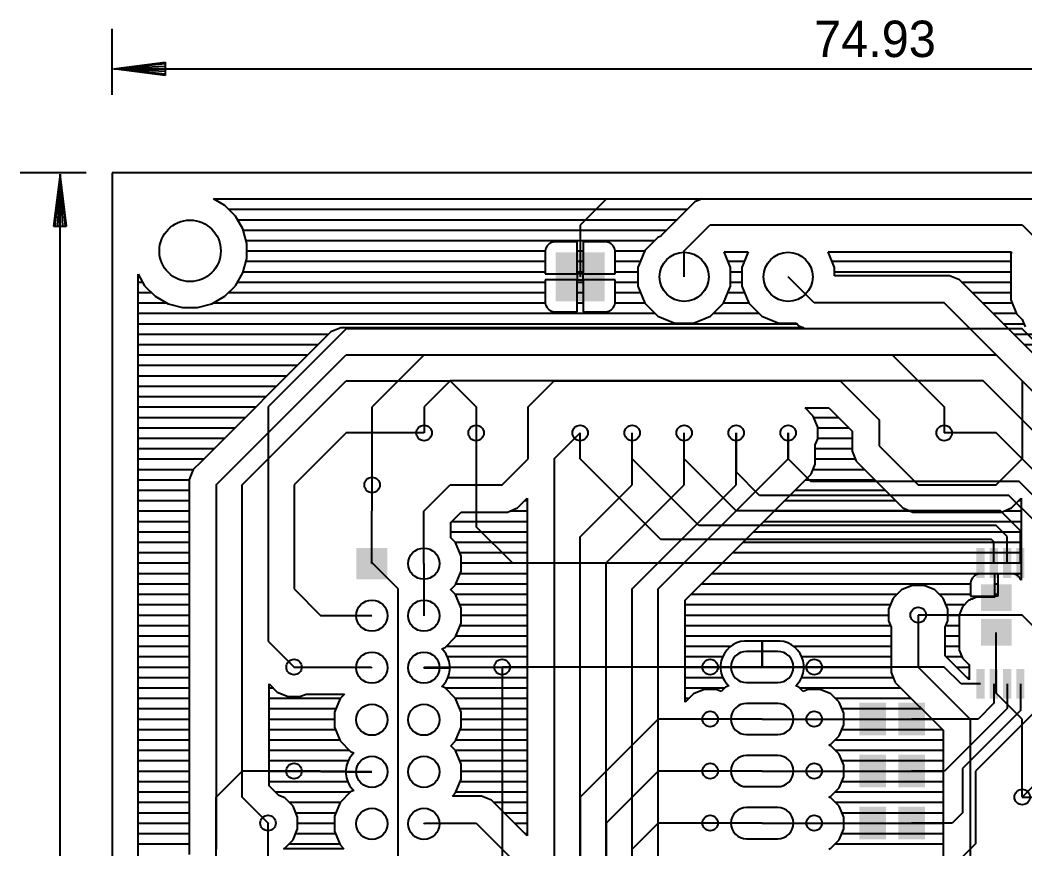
# Model space of a CAD drawing. Extents: x -4.9 to 74.9, y 0 to 84.9.
# Drawn here: x -4.49 to 44.58, y 44.46 to 84.93 of the extents above; entities that cross this region are included whole.
import ezdxf

# ---------------------------------------------------------------- set-up
doc = ezdxf.new("R2010")
doc.units = 0
for name, color, linetype in [('1', 12, 'CONTINUOUS'), ('16', 132, 'CONTINUOUS'), ('17', 110, 'CONTINUOUS'), ('18', 110, 'CONTINUOUS'), ('20', 31, 'CONTINUOUS')]:
    doc.layers.add(name, color=color, linetype=linetype)

# ---------------------------------------------------------------- blocks, each defined once
blk = doc.blocks.new('RECT')
blk.add_solid([(-0.5, -0.5), (0.5, -0.5), (-0.5, 0.5), (0.5, 0.5)])
blk = doc.blocks.new('SQUAREP')
blk.add_solid([(-0.5, -0.5), (0.5, -0.5), (-0.5, 0.5), (0.5, 0.5)])
blk = doc.blocks.new('ROUNDP')
blk.add_circle((0, 0), 0.5)
blk = doc.blocks.new('LONGP100')
blk.add_lwpolyline([(-0.5, -0.5), (0.5, -0.5, 1), (0.5, 0.5), (-0.5, 0.5, 1)], format="xyb", close=True)
blk = doc.blocks.new('ROUNDV')
blk.add_circle((0, 0), 0.5)

msp = doc.modelspace()

# ---------------------------------------------------------------- linework, layer by layer
at = {"layer": '1'}
for p, q in [((11.43, 69.85), (7.62, 66.04)), ((44.45, 69.85), (11.43, 69.85)), ((48.26, 66.04), (44.45, 69.85)), ((15.24, 68.58), (12.7, 66.04)), ((15.24, 68.58), (43.18, 68.58)), ((43.18, 68.58), (47.61, 64.15)), ((16.51, 67.31), (15.24, 66.04)), ((42.545, 67.31), (16.51, 67.31)), ((46.96, 62.895), (42.545, 67.31)), ((7.62, 66.04), (7.62, 54.61)), ((12.7, 62.23), (12.7, 66.04)), ((15.24, 66.04), (15.24, 64.77)), ((17.78, 64.77), (17.78, 60.19)), ((22.86, 63.5), (22.86, 64.77)), ((25.4, 63.5), (25.4, 64.77)), ((27.94, 63.5), (27.94, 64.77)), ((30.48, 64.77), (30.48, 62.865)), ((33.02, 64.77), (33.02, 63.5)), ((43.18, 64.77), (40.64, 64.77)), ((46.31, 61.64), (43.18, 64.77)), ((26.797, 59.563), (22.86, 63.5)), ((28.6512, 60.2488), (25.4, 63.5)), ((30.48, 60.96), (27.94, 63.5)), ((33.02, 63.5), (34.1122, 62.4078)), ((31.623, 61.722), (30.48, 62.865)), ((34.1122, 62.4078), (44.2812, 62.4078)), ((45.66, 61.029), (44.2812, 62.4078)), ((43.7957, 61.722), (31.623, 61.722)), ((45.01, 60.5077), (43.7957, 61.722)), ((43.3864, 60.96), (30.48, 60.96)), ((44.36, 59.9864), (43.3864, 60.96)), ((19.55, 58.42), (17.78, 60.19)), ((43.1804, 60.2488), (28.6512, 60.2488)), ((43.71, 59.7192), (43.1804, 60.2488)), ((44.36, 58.42), (44.36, 59.9864)), ((42.9489, 59.563), (26.797, 59.563)), ((43.06, 59.4519), (42.9489, 59.563)), ((43.06, 58.42), (43.06, 59.4519)), ((43.71, 58.42), (43.71, 59.7192)), ((19.55, 58.42), (41.91, 58.42)), ((41.91, 58.42), (42.41, 58.42)), ((44.45, 55.88), (39.37, 55.88)), ((45.66, 54.67), (44.45, 55.88)), ((7.62, 54.61), (8.89, 53.34)), ((29.21, 53.34), (19.05, 53.34)), ((19.05, 53.34), (19.05, 36.195)), ((40.64, 53.34), (34.29, 53.34)), ((41.46, 52.52), (40.64, 53.34)), ((42.41, 52.52), (41.46, 52.52)), ((43.06, 52.52), (43.06, 51.569)), ((43.71, 52.52), (43.71, 51.3184)), ((44.36, 52.52), (44.36, 51.218)), ((43.06, 51.569), (42.291, 50.8)), ((43.71, 51.3184), (40.6516, 48.26)), ((44.36, 51.218), (41.529, 48.387)), ((45.01, 51.106), (42.164, 48.26)), ((26.67, 50.8), (22.86, 46.99)), ((29.21, 50.8), (26.67, 50.8)), ((34.29, 50.8), (37.15, 50.8)), ((42.291, 50.8), (39.05, 50.8)), ((46.31, 48.85), (44.45, 46.99)), ((6.35, 48.26), (5.08, 46.99)), ((8.89, 48.26), (6.35, 48.26)), ((26.67, 48.26), (24.13, 45.72)), ((29.21, 48.26), (26.67, 48.26)), ((34.29, 48.26), (37.15, 48.26)), ((40.6516, 48.26), (39.05, 48.26)), ((41.529, 48.387), (41.529, 46.228)), ((42.164, 48.26), (42.164, 44.704)), ((5.08, 40.64), (5.08, 46.99)), ((22.86, 46.99), (22.86, 39.37)), ((41.529, 46.228), (41.021, 45.72)), ((7.62, 40.64), (7.62, 45.72)), ((24.13, 45.72), (24.13, 39.751)), ((26.67, 45.72), (25.4, 44.45)), ((29.21, 45.72), (26.67, 45.72)), ((34.29, 45.72), (37.15, 45.72)), ((41.021, 45.72), (39.05, 45.72)), ((42.164, 44.704), (40.64, 43.18))]:
    msp.add_line(p, q, dxfattribs=at)
at = {"layer": '16'}
for p, q in [((5.5108, 75.8766), (4.9506, 76.2)), ((4.9506, 76.2), (28.8246, 76.2)), ((24.13, 76.19), (22.86, 74.92)), ((47, 76.19), (24.13, 76.19)), ((28.8246, 76.2), (28.4618, 76.0497)), ((6.0266, 75.3608), (5.5108, 75.8766)), ((5.6954, 75.692), (28.1041, 75.692)), ((28.0903, 75.6782), (26.8203, 74.4082)), ((28.4618, 76.0497), (28.0903, 75.6782)), ((6.3912, 74.7292), (6.0266, 75.3608)), ((6.1286, 75.184), (27.5961, 75.184)), ((6.58, 74.0247), (6.3912, 74.7292)), ((6.4055, 74.676), (27.0881, 74.676)), ((22.86, 74.92), (22.86, 72.39)), ((27.94, 73.66), (29.21, 74.93)), ((29.21, 74.93), (44.45, 74.93)), ((44.45, 74.93), (45.72, 73.66)), ((6.5416, 74.168), (26.5123, 74.168)), ((21.5931, 74.098), (21.4639, 74.0634)), ((22.714, 74.098), (21.5931, 74.098)), ((22.714, 72.536), (22.714, 74.098)), ((23.006, 74.098), (23.006, 72.536)), ((24.1269, 74.098), (23.006, 74.098)), ((24.2561, 74.0634), (24.1269, 74.098)), ((26.656, 74.3117), (26.0183, 73.674)), ((26.8061, 74.3739), (26.656, 74.3117)), ((26.8203, 74.4082), (26.8061, 74.3739)), ((6.58, 73.2953), (6.58, 74.0247)), ((6.58, 73.66), (21.1528, 73.66)), ((21.1866, 73.7861), (21.152, 73.6569)), ((21.152, 73.6569), (21.152, 72.536)), ((21.2535, 73.9019), (21.1866, 73.7861)), ((21.3481, 73.9965), (21.2535, 73.9019)), ((21.4639, 74.0634), (21.3481, 73.9965)), ((22.714, 73.66), (23.006, 73.66)), ((24.3719, 73.9965), (24.2561, 74.0634)), ((24.4665, 73.9019), (24.3719, 73.9965)), ((24.5334, 73.7861), (24.4665, 73.9019)), ((24.568, 73.6569), (24.5334, 73.7861)), ((24.5672, 73.66), (26.0125, 73.66)), ((24.568, 72.536), (24.568, 73.6569)), ((26.0183, 73.674), (25.6732, 72.8409)), ((27.94, 72.39), (27.94, 73.66)), ((30.2068, 72.8409), (29.8886, 73.6092)), ((29.8886, 73.6092), (31.0714, 73.6092)), ((31.0714, 73.6092), (30.7532, 72.8409)), ((35.2868, 72.8409), (34.9686, 73.6092)), ((34.9686, 73.6092), (43.9029, 73.6092)), ((43.9029, 73.6092), (43.922, 73.5901)), ((6.3912, 72.5908), (6.58, 73.2953)), ((6.5416, 73.152), (21.152, 73.152)), ((22.714, 73.152), (23.006, 73.152)), ((24.568, 73.152), (25.8021, 73.152)), ((30.0779, 73.152), (30.8821, 73.152)), ((35.1579, 73.152), (43.8912, 73.152)), ((43.922, 73.5901), (43.8912, 73.5158)), ((43.8912, 73.5158), (43.8912, 71.2642)), ((6.4055, 72.644), (21.152, 72.644)), ((22.714, 72.644), (23.006, 72.644)), ((24.568, 72.644), (25.6732, 72.644)), ((25.6732, 72.8409), (25.6732, 71.9391)), ((30.2068, 71.9391), (30.2068, 72.8409)), ((30.2068, 72.644), (30.7532, 72.644)), ((30.7532, 72.8409), (30.7532, 71.9391)), ((35.2868, 72.4408), (35.2868, 72.8409)), ((35.2868, 72.644), (43.8912, 72.644)), ((1.27, 4.9506), (1.27, 72.5194)), ((1.27, 72.5194), (1.5934, 71.9592)), ((1.27, 72.136), (1.4914, 72.136)), ((6.0266, 71.9592), (6.3912, 72.5908)), ((6.1286, 72.136), (21.152, 72.136)), ((21.152, 72.536), (22.714, 72.536)), ((22.714, 72.244), (21.152, 72.244)), ((21.152, 72.244), (21.152, 71.1231)), ((23.006, 72.536), (22.714, 72.536)), ((22.714, 72.536), (22.714, 72.244)), ((22.714, 70.682), (22.714, 72.244)), ((22.714, 72.244), (23.006, 72.244)), ((22.714, 72.136), (23.006, 72.136)), ((23.006, 72.244), (23.006, 72.536)), ((23.006, 72.536), (24.568, 72.536)), ((23.006, 72.244), (23.006, 70.682)), ((24.568, 72.244), (23.006, 72.244)), ((24.568, 71.1231), (24.568, 72.244)), ((24.568, 72.136), (25.6732, 72.136)), ((30.2068, 72.136), (30.7532, 72.136)), ((34.29, 71.12), (33.02, 72.39)), ((40.9027, 72.4408), (35.2868, 72.4408)), ((41.3882, 72.2397), (40.9027, 72.4408)), ((41.7597, 71.8682), (41.3882, 72.2397)), ((41.4919, 72.136), (43.8912, 72.136)), ((1.5934, 71.9592), (2.1092, 71.4434)), ((5.5108, 71.4434), (6.0266, 71.9592)), ((25.6732, 71.9391), (26.0183, 71.106)), ((29.8617, 71.106), (30.2068, 71.9391)), ((30.7532, 71.9391), (31.0983, 71.106)), ((45.5697, 68.0582), (41.7597, 71.8682)), ((1.27, 71.628), (1.9246, 71.628)), ((2.1092, 71.4434), (2.7408, 71.0788)), ((4.8792, 71.0788), (5.5108, 71.4434)), ((5.6954, 71.628), (21.152, 71.628)), ((22.714, 71.628), (23.006, 71.628)), ((24.568, 71.628), (25.8021, 71.628)), ((30.0779, 71.628), (30.8821, 71.628)), ((41.9999, 71.628), (43.8912, 71.628)), ((43.8912, 71.2642), (44.1696, 70.5921)), ((1.27, 71.12), (2.6694, 71.12)), ((2.7408, 71.0788), (3.4453, 70.89)), ((3.4453, 70.89), (4.1747, 70.89)), ((4.1747, 70.89), (4.8792, 71.0788)), ((4.9506, 71.12), (21.1528, 71.12)), ((21.152, 71.1231), (21.1866, 70.9939)), ((21.1866, 70.9939), (21.2535, 70.8781)), ((21.2535, 70.8781), (21.3481, 70.7835)), ((21.3481, 70.7835), (21.4639, 70.7166)), ((21.4639, 70.7166), (21.5931, 70.682)), ((21.5931, 70.682), (22.714, 70.682)), ((22.714, 71.12), (23.006, 71.12)), ((23.006, 70.682), (24.1269, 70.682)), ((24.1269, 70.682), (24.2561, 70.7166)), ((24.2561, 70.7166), (24.3719, 70.7835)), ((24.3719, 70.7835), (24.4665, 70.8781)), ((24.4665, 70.8781), (24.5334, 70.9939)), ((24.5334, 70.9939), (24.568, 71.1231)), ((24.5672, 71.12), (26.0125, 71.12)), ((26.0183, 71.106), (26.656, 70.4683)), ((29.224, 70.4683), (29.8617, 71.106)), ((29.8675, 71.12), (31.0925, 71.12)), ((31.0983, 71.106), (31.736, 70.4683)), ((40.64, 71.12), (34.29, 71.12)), ((44.45, 67.31), (40.64, 71.12)), ((42.5079, 71.12), (43.9509, 71.12)), ((1.27, 70.612), (26.5123, 70.612)), ((26.656, 70.4683), (27.4891, 70.1232)), ((28.3909, 70.1232), (29.224, 70.4683)), ((29.3677, 70.612), (31.5923, 70.612)), ((31.736, 70.4683), (32.5691, 70.1232)), ((43.0159, 70.612), (44.1614, 70.612)), ((44.1696, 70.5921), (44.4521, 70.3096)), ((44.4521, 70.3096), (44.6003, 69.9518)), ((1.27, 70.104), (33.4381, 70.104)), ((10.6818, 69.6997), (10.3103, 69.3282)), ((11.1673, 69.9008), (10.6818, 69.6997)), ((33.782, 69.9008), (11.1673, 69.9008)), ((27.4891, 70.1232), (28.3909, 70.1232)), ((32.5691, 70.1232), (33.4189, 70.1232)), ((33.4189, 70.1232), (33.5418, 70.0003)), ((33.5418, 70.0003), (33.782, 69.9008)), ((43.5239, 70.104), (44.5372, 70.104)), ((1.27, 69.596), (10.5781, 69.596)), ((10.3103, 69.3282), (4.3318, 63.3497)), ((10.3103, 69.3282), (10.3103, 69.3282)), ((44.0319, 69.596), (44.9561, 69.596)), ((1.27, 69.088), (10.0701, 69.088)), ((44.5399, 69.088), (45.4641, 69.088)), ((1.27, 68.58), (9.5621, 68.58)), ((5.08, 62.23), (11.43, 68.58)), ((11.43, 68.58), (38.1, 68.58)), ((38.1, 68.58), (40.64, 66.04)), ((1.27, 68.072), (9.0541, 68.072)), ((1.27, 67.564), (8.5461, 67.564)), ((6.35, 62.23), (11.43, 67.31)), ((11.43, 67.31), (16.51, 67.31)), ((16.51, 67.31), (17.78, 66.04)), ((20.32, 66.04), (21.59, 67.31)), ((21.59, 67.31), (35.56, 67.31)), ((35.56, 67.31), (37.465, 65.405)), ((44.45, 67.31), (44.45, 63.5)), ((1.27, 67.056), (8.0381, 67.056)), ((1.27, 66.548), (7.5301, 66.548)), ((1.27, 66.04), (7.0221, 66.04)), ((17.78, 66.04), (17.78, 64.77)), ((20.32, 63.5), (20.32, 66.04)), ((34.245, 65.5885), (33.8443, 65.9892)), ((33.8443, 65.9892), (35.0129, 65.9892)), ((35.0129, 65.9892), (36.1442, 64.8579)), ((40.64, 66.04), (40.64, 64.77)), ((1.27, 65.532), (6.5141, 65.532)), ((34.465, 65.0574), (34.245, 65.5885)), ((34.2684, 65.532), (35.4701, 65.532)), ((37.465, 65.405), (37.465, 64.135)), ((1.27, 65.024), (6.0061, 65.024)), ((34.465, 64.4826), (34.465, 65.0574)), ((34.465, 65.024), (35.9781, 65.024)), ((36.1442, 64.8579), (36.1442, 63.8723)), ((1.27, 64.516), (5.4981, 64.516)), ((11.43, 64.77), (8.89, 62.23)), ((15.24, 64.77), (11.43, 64.77)), ((21.59, 63.5), (22.86, 64.77)), ((25.4, 62.23), (25.4, 64.77)), ((27.94, 62.23), (27.94, 64.77)), ((30.48, 62.23), (30.48, 64.77)), ((33.02, 63.5), (33.02, 64.77)), ((34.3408, 64.1827), (34.465, 64.4826)), ((34.465, 64.516), (36.1442, 64.516)), ((1.27, 64.008), (4.9901, 64.008)), ((34.3408, 63.2373), (34.3408, 64.1827)), ((34.3408, 64.008), (36.1442, 64.008)), ((36.1442, 63.8723), (36.3453, 63.3868)), ((37.465, 64.135), (39.37, 62.23)), ((1.27, 63.5), (4.4821, 63.5)), ((4.3318, 63.3497), (3.9603, 62.9782)), ((4.3318, 63.3497), (4.3318, 63.3497)), ((19.05, 62.23), (20.32, 63.5)), ((21.59, 63.5), (21.59, 12.7)), ((26.67, 57.15), (33.02, 63.5)), ((34.3408, 63.5), (36.2984, 63.5)), ((36.3453, 63.3868), (36.7168, 63.0153)), ((43.18, 62.23), (44.45, 63.5)), ((45.72, 62.23), (44.45, 63.5)), ((1.27, 62.992), (3.9741, 62.992)), ((3.9603, 62.9782), (3.7592, 62.4927)), ((34.1397, 62.7518), (34.3408, 63.2373)), ((34.2392, 62.992), (36.7401, 62.992)), ((36.7168, 63.0153), (38.2503, 61.4818)), ((1.27, 62.484), (3.7592, 62.484)), ((3.7592, 62.4927), (3.7592, 44.1873)), ((27.9908, 56.6029), (33.7682, 62.3803)), ((33.7682, 62.3803), (34.1397, 62.7518)), ((33.8719, 62.484), (37.2481, 62.484)), ((1.27, 61.976), (3.7592, 61.976)), ((5.08, 62.23), (5.08, 44.45)), ((6.35, 46.99), (6.35, 62.23)), ((8.89, 62.23), (8.89, 57.15)), ((12.7, 60.96), (12.7, 62.23)), ((15.229, 60.949), (16.51, 62.23)), ((16.51, 62.23), (19.05, 62.23)), ((22.86, 59.69), (25.4, 62.23)), ((24.13, 58.42), (27.94, 62.23)), ((25.4, 57.15), (30.48, 62.23)), ((33.3639, 61.976), (37.7561, 61.976)), ((39.37, 62.23), (43.18, 62.23)), ((1.27, 61.468), (3.7592, 61.468)), ((19.7982, 61.1103), (20.1697, 61.4818)), ((20.1559, 61.468), (20.2692, 61.468)), ((20.1697, 61.4818), (20.2692, 61.5813)), ((20.1697, 61.4818), (20.1697, 61.4818)), ((20.2692, 61.5813), (20.2692, 45.0987)), ((32.8559, 61.468), (38.2641, 61.468)), ((38.2503, 61.4818), (38.6218, 61.1103)), ((43.9282, 61.1103), (44.3992, 61.5813)), ((44.2859, 61.468), (44.3992, 61.468)), ((44.3992, 61.5813), (44.3992, 57.5833)), ((1.27, 60.96), (3.7592, 60.96)), ((12.689, 60.949), (12.7, 60.96)), ((12.689, 58.387), (12.689, 60.949)), ((15.229, 58.387), (15.229, 60.949)), ((16.5498, 60.4019), (17.0571, 60.9092)), ((17.0571, 60.9092), (19.3127, 60.9092)), ((19.3127, 60.9092), (19.7982, 61.1103)), ((19.4354, 60.96), (20.2692, 60.96)), ((32.3479, 60.96), (38.9846, 60.96)), ((38.6218, 61.1103), (39.1073, 60.9092)), ((39.1073, 60.9092), (43.4427, 60.9092)), ((43.4427, 60.9092), (43.9282, 61.1103)), ((43.5654, 60.96), (44.3992, 60.96)), ((1.27, 60.452), (3.7592, 60.452)), ((16.5498, 59.6525), (16.5498, 60.4019)), ((16.5999, 60.452), (20.2692, 60.452)), ((31.8399, 60.452), (44.3992, 60.452)), ((1.27, 59.944), (3.7592, 59.944)), ((16.5498, 59.944), (20.2692, 59.944)), ((31.3319, 59.944), (44.3992, 59.944)), ((1.27, 59.436), (3.7592, 59.436)), ((16.7794, 59.4229), (16.5498, 59.6525)), ((16.7663, 59.436), (20.2692, 59.436)), ((17.0578, 58.7508), (16.7794, 59.4229)), ((22.86, 12.7), (22.86, 59.69)), ((30.8239, 59.436), (44.3992, 59.436)), ((1.27, 58.928), (3.7592, 58.928)), ((16.9844, 58.928), (20.2692, 58.928)), ((30.3159, 58.928), (44.3992, 58.928)), ((1.27, 58.42), (3.7592, 58.42)), ((17.0578, 58.0232), (17.0578, 58.7508)), ((17.0578, 58.42), (20.2692, 58.42)), ((24.13, 12.7), (24.13, 58.42)), ((29.8079, 58.42), (44.3992, 58.42)), ((1.27, 57.912), (3.7592, 57.912)), ((12.733, 58.387), (12.689, 58.387)), ((13.97, 57.15), (12.733, 58.387)), ((15.229, 58.387), (15.229, 55.847)), ((16.7794, 57.3511), (17.0578, 58.0232)), ((17.0117, 57.912), (20.2692, 57.912)), ((29.2999, 57.912), (44.3992, 57.912)), ((41.9566, 57.5761), (41.922, 57.4469)), ((41.922, 57.4469), (41.922, 56.801)), ((42.0235, 57.6919), (41.9566, 57.5761)), ((42.1181, 57.7865), (42.0235, 57.6919)), ((42.2339, 57.8534), (42.1181, 57.7865)), ((42.3631, 57.888), (42.2339, 57.8534)), ((43.109, 57.888), (42.3631, 57.888)), ((43.109, 56.801), (43.109, 57.888)), ((43.9969, 57.888), (43.251, 57.888)), ((43.251, 57.888), (43.251, 56.801)), ((44.1261, 57.8534), (43.9969, 57.888)), ((44.2419, 57.7865), (44.1261, 57.8534)), ((44.3365, 57.6919), (44.2419, 57.7865)), ((44.3992, 57.5833), (44.3365, 57.6919)), ((1.27, 57.404), (3.7592, 57.404)), ((8.89, 57.15), (10.193, 55.847)), ((13.97, 39.348), (13.97, 57.15)), ((16.5498, 57.1215), (16.7794, 57.3511)), ((16.5498, 57.1125), (16.5498, 57.1215)), ((16.7794, 56.8829), (16.5498, 57.1125)), ((16.8013, 57.404), (20.2692, 57.404)), ((25.4, 12.7), (25.4, 57.15)), ((26.67, 12.7), (26.67, 57.15)), ((28.7919, 57.404), (41.922, 57.404)), ((38.5515, 57.105), (38.145, 56.6985)), ((39.0826, 57.325), (38.5515, 57.105)), ((39.6574, 57.325), (39.0826, 57.325)), ((40.1885, 57.105), (39.6574, 57.325)), ((40.595, 56.6985), (40.1885, 57.105)), ((43.109, 57.404), (43.251, 57.404)), ((1.27, 56.896), (3.7592, 56.896)), ((16.7663, 56.896), (20.2692, 56.896)), ((17.0578, 56.2108), (16.7794, 56.8829)), ((27.9908, 51.6243), (27.9908, 56.6029)), ((28.2839, 56.896), (38.3425, 56.896)), ((38.145, 56.6985), (37.925, 56.1674)), ((40.3975, 56.896), (41.922, 56.896)), ((40.815, 56.1674), (40.595, 56.6985)), ((41.8257, 56.5844), (41.5256, 56.2843)), ((41.922, 56.6243), (41.8257, 56.5844)), ((41.922, 56.801), (43.109, 56.801)), ((42.0058, 56.659), (41.922, 56.659)), ((41.922, 56.659), (41.922, 56.6243)), ((42.2178, 56.7468), (42.0058, 56.659)), ((43.109, 56.7468), (42.2178, 56.7468)), ((43.109, 56.896), (43.251, 56.896)), ((43.251, 56.801), (43.109, 56.801)), ((43.109, 56.801), (43.109, 56.7468)), ((1.27, 56.388), (3.7592, 56.388)), ((16.9844, 56.388), (20.2692, 56.388)), ((17.0578, 55.4832), (17.0578, 56.2108)), ((27.9908, 56.388), (38.0164, 56.388)), ((37.925, 56.1674), (37.925, 55.5926)), ((40.7236, 56.388), (41.6293, 56.388)), ((40.815, 55.5926), (40.815, 56.1674)), ((41.5256, 56.2843), (41.3632, 55.8922)), ((1.27, 55.88), (3.7592, 55.88)), ((12.689, 55.847), (10.193, 55.847)), ((16.7794, 54.8111), (17.0578, 55.4832)), ((17.0578, 55.88), (20.2692, 55.88)), ((27.9908, 55.88), (37.925, 55.88)), ((37.925, 55.5926), (38.0492, 55.2927)), ((39.37, 55.88), (39.37, 53.34)), ((40.6908, 55.2927), (40.815, 55.5926)), ((40.815, 55.88), (41.3632, 55.88)), ((41.3632, 55.8922), (41.3632, 54.1678)), ((1.27, 55.372), (3.7592, 55.372)), ((17.0117, 55.372), (20.2692, 55.372)), ((27.9908, 55.372), (38.0164, 55.372)), ((38.0492, 55.2927), (38.0492, 53.0773)), ((40.6908, 53.8871), (40.6908, 55.2927)), ((40.7236, 55.372), (41.3632, 55.372)), ((43.18, 52.07), (43.18, 55.03)), ((1.27, 54.864), (3.7592, 54.864)), ((16.2649, 54.2966), (16.7794, 54.8111)), ((16.8013, 54.864), (20.2692, 54.864)), ((27.9908, 54.864), (38.0492, 54.864)), ((30.5005, 54.517), (30.3224, 54.4262)), ((30.6906, 54.5787), (30.5005, 54.517)), ((30.888, 54.61), (30.6906, 54.5787)), ((31.75, 54.61), (30.888, 54.61)), ((32.612, 54.61), (31.75, 54.61)), ((31.75, 54.61), (31.75, 53.34)), ((31.75, 53.34), (31.75, 54.61)), ((32.8094, 54.5787), (32.612, 54.61)), ((32.9995, 54.517), (32.8094, 54.5787)), ((33.1776, 54.4262), (32.9995, 54.517)), ((40.6908, 54.864), (41.3632, 54.864)), ((1.27, 54.356), (3.7592, 54.356)), ((16.1026, 54.2294), (16.2649, 54.2966)), ((16.1977, 54.1343), (16.1026, 54.2294)), ((16.3152, 53.9726), (16.1977, 54.1343)), ((16.3243, 54.356), (20.2692, 54.356)), ((27.9908, 54.356), (30.2258, 54.356)), ((29.9018, 54.0056), (29.811, 53.8275)), ((30.0193, 54.1673), (29.9018, 54.0056)), ((30.1607, 54.3087), (30.0193, 54.1673)), ((30.3224, 54.4262), (30.1607, 54.3087)), ((31.75, 54.356), (31.75, 54.356)), ((33.3393, 54.3087), (33.1776, 54.4262)), ((33.2742, 54.356), (38.0492, 54.356)), ((33.4807, 54.1673), (33.3393, 54.3087)), ((33.5982, 54.0056), (33.4807, 54.1673)), ((33.689, 53.8275), (33.5982, 54.0056)), ((40.6908, 54.356), (41.3632, 54.356)), ((41.3632, 54.1678), (41.5256, 53.7757)), ((1.27, 53.848), (3.7592, 53.848)), ((16.406, 53.7945), (16.3152, 53.9726)), ((16.3787, 53.848), (20.2692, 53.848)), ((16.4677, 53.6044), (16.406, 53.7945)), ((16.499, 53.407), (16.4677, 53.6044)), ((27.9908, 53.848), (29.8215, 53.848)), ((29.7493, 53.6374), (29.718, 53.44)), ((29.811, 53.8275), (29.7493, 53.6374)), ((31.75, 53.848), (31.75, 53.848)), ((33.6785, 53.848), (38.0492, 53.848)), ((33.7507, 53.6374), (33.689, 53.8275)), ((33.782, 53.44), (33.7507, 53.6374)), ((41.8592, 52.7187), (40.6908, 53.8871)), ((40.7299, 53.848), (41.4957, 53.848)), ((41.5256, 53.7757), (41.8257, 53.4756)), ((1.27, 53.34), (3.7592, 53.34)), ((8.89, 53.34), (12.656, 53.34)), ((12.656, 53.34), (12.689, 53.307)), ((15.229, 53.307), (15.262, 53.34)), ((16.499, 53.307), (15.229, 53.307)), ((15.229, 53.307), (15.229, 53.307)), ((15.229, 53.307), (16.499, 53.307)), ((15.262, 53.34), (19.05, 53.34)), ((16.406, 52.8195), (16.4677, 53.0096)), ((16.4677, 53.0096), (16.499, 53.207)), ((16.499, 53.307), (16.499, 53.407)), ((16.499, 53.34), (20.2692, 53.34)), ((16.499, 53.207), (16.499, 53.307)), ((27.9908, 53.34), (31.75, 53.34)), ((31.75, 53.34), (29.21, 53.34)), ((29.718, 53.44), (29.718, 53.34)), ((29.718, 53.34), (31.75, 53.34)), ((31.75, 53.34), (29.718, 53.34)), ((29.718, 53.34), (29.718, 53.24)), ((29.718, 53.24), (29.7493, 53.0426)), ((29.7493, 53.0426), (29.811, 52.8525)), ((33.782, 53.34), (31.75, 53.34)), ((31.75, 53.34), (31.75, 53.34)), ((31.75, 53.34), (33.782, 53.34)), ((31.75, 53.34), (31.75, 53.34)), ((31.75, 53.34), (31.75, 53.34)), ((31.75, 53.34), (38.0492, 53.34)), ((34.29, 53.34), (31.75, 53.34)), ((33.689, 52.8525), (33.7507, 53.0426)), ((33.7507, 53.0426), (33.782, 53.24)), ((33.782, 53.34), (33.782, 53.44)), ((33.782, 53.24), (33.782, 53.34)), ((38.0492, 53.0773), (38.2503, 52.5918)), ((41.91, 50.8), (39.37, 53.34)), ((41.2379, 53.34), (41.8592, 53.34)), ((41.8257, 53.4756), (41.8592, 53.4617)), ((41.8592, 53.4617), (41.8592, 52.7187)), ((1.27, 52.832), (3.7592, 52.832)), ((7.6708, 47.5371), (7.6708, 52.5157)), ((7.6708, 52.5157), (8.0715, 52.115)), ((16.1977, 52.4796), (16.3152, 52.6414)), ((16.3152, 52.6414), (16.406, 52.8195)), ((16.41, 52.832), (20.2692, 52.832)), ((27.9908, 52.832), (29.8215, 52.832)), ((29.811, 52.8525), (29.9018, 52.6744)), ((29.9018, 52.6744), (30.0193, 52.5127)), ((30.0193, 52.5127), (30.1144, 52.4176)), ((33.3856, 52.4176), (33.4807, 52.5127)), ((33.4807, 52.5127), (33.5982, 52.6744)), ((33.5982, 52.6744), (33.689, 52.8525)), ((33.6785, 52.832), (38.1508, 52.832)), ((38.2503, 52.5918), (40.5892, 50.2529)), ((41.7459, 52.832), (41.8592, 52.832)), ((1.27, 52.324), (3.7592, 52.324)), ((7.6708, 52.324), (7.8625, 52.324)), ((8.0715, 52.115), (8.6026, 51.895)), ((9.1774, 51.895), (9.4773, 52.0192)), ((9.4773, 52.0192), (11.3549, 52.0192)), ((11.3549, 52.0192), (11.1386, 51.8029)), ((16.1026, 52.3846), (16.1977, 52.4796)), ((16.2649, 52.3174), (16.1026, 52.3846)), ((16.2489, 52.324), (20.2692, 52.324)), ((16.7794, 51.8029), (16.2649, 52.3174)), ((27.9908, 52.324), (29.9257, 52.324)), ((28.3915, 52.025), (27.9908, 51.6243)), ((28.9226, 52.245), (28.3915, 52.025)), ((29.4974, 52.245), (28.9226, 52.245)), ((29.7444, 52.1427), (29.4974, 52.245)), ((29.9521, 52.3504), (29.7444, 52.1427)), ((30.1144, 52.4176), (29.9521, 52.3504)), ((33.5479, 52.3504), (33.3856, 52.4176)), ((33.7556, 52.1427), (33.5479, 52.3504)), ((33.5743, 52.324), (38.5181, 52.324)), ((34.0026, 52.245), (33.7556, 52.1427)), ((34.5774, 52.245), (34.0026, 52.245)), ((35.1085, 52.025), (34.5774, 52.245)), ((35.515, 51.6185), (35.1085, 52.025)), ((44.45, 50.8), (43.18, 52.07)), ((1.27, 51.816), (3.7592, 51.816)), ((7.6708, 51.816), (11.1517, 51.816)), ((8.6026, 51.895), (9.1774, 51.895)), ((11.1386, 51.8029), (10.8602, 51.1308)), ((16.7663, 51.816), (20.2692, 51.816)), ((17.0578, 51.1308), (16.7794, 51.8029)), ((27.9908, 51.816), (28.1825, 51.816)), ((35.3175, 51.816), (39.0261, 51.816)), ((35.735, 51.0874), (35.515, 51.6185)), ((1.27, 51.308), (3.7592, 51.308)), ((7.6708, 51.308), (10.9336, 51.308)), ((10.8602, 51.1308), (10.8602, 50.4032)), ((16.9844, 51.308), (20.2692, 51.308)), ((17.0578, 50.4032), (17.0578, 51.1308)), ((35.6436, 51.308), (39.5341, 51.308)), ((35.735, 50.5126), (35.735, 51.0874)), ((1.27, 50.8), (3.7592, 50.8)), ((7.6708, 50.8), (10.8602, 50.8)), ((17.0578, 50.8), (20.2692, 50.8)), ((31.75, 50.8), (29.21, 50.8)), ((31.75, 50.8), (34.29, 50.8)), ((35.735, 50.8), (40.0421, 50.8)), ((41.91, 50.8), (41.91, 34.29)), ((44.45, 46.99), (44.45, 50.8)), ((1.27, 50.292), (3.7592, 50.292)), ((7.6708, 50.292), (10.9063, 50.292)), ((10.8602, 50.4032), (11.1386, 49.7311)), ((16.7794, 49.7311), (17.0578, 50.4032)), ((17.0117, 50.292), (20.2692, 50.292)), ((35.515, 49.9815), (35.735, 50.5126)), ((35.6436, 50.292), (40.5501, 50.292)), ((40.5892, 50.2529), (40.5892, 34.0273)), ((1.27, 49.784), (3.7592, 49.784)), ((7.6708, 49.784), (11.1167, 49.784)), ((11.1386, 49.7311), (11.6531, 49.2166)), ((16.5453, 49.497), (16.7794, 49.7311)), ((16.8013, 49.784), (20.2692, 49.784)), ((34.9999, 49.53), (35.1085, 49.575)), ((35.1085, 49.575), (35.515, 49.9815)), ((35.3175, 49.784), (40.5892, 49.784)), ((1.27, 49.276), (3.7592, 49.276)), ((7.6708, 49.276), (11.5937, 49.276)), ((11.6531, 49.2166), (11.8154, 49.1494)), ((11.8154, 49.1494), (11.7203, 49.0543)), ((16.7794, 49.2629), (16.5453, 49.497)), ((16.7663, 49.276), (20.2692, 49.276)), ((17.0578, 48.5908), (16.7794, 49.2629)), ((35.1085, 49.485), (34.9999, 49.53)), ((35.515, 49.0785), (35.1085, 49.485)), ((35.3175, 49.276), (40.5892, 49.276)), ((35.735, 48.5474), (35.515, 49.0785)), ((1.27, 48.768), (3.7592, 48.768)), ((7.6708, 48.768), (11.5393, 48.768)), ((11.512, 48.7145), (11.4503, 48.5244)), ((11.6028, 48.8926), (11.512, 48.7145)), ((11.7203, 49.0543), (11.6028, 48.8926)), ((16.9844, 48.768), (20.2692, 48.768)), ((17.0578, 47.8632), (17.0578, 48.5908)), ((35.6436, 48.768), (40.5892, 48.768)), ((1.27, 48.26), (3.7592, 48.26)), ((7.6708, 48.26), (11.419, 48.26)), ((10.16, 48.26), (8.89, 48.26)), ((10.193, 48.227), (10.16, 48.26)), ((12.689, 48.227), (10.193, 48.227)), ((11.4503, 48.5244), (11.419, 48.327)), ((11.419, 48.327), (11.419, 48.227)), ((11.419, 48.227), (12.689, 48.227)), ((12.689, 48.227), (11.419, 48.227)), ((11.419, 48.227), (11.419, 48.127)), ((11.419, 48.127), (11.4503, 47.9296)), ((12.689, 48.227), (12.689, 48.227)), ((17.0578, 48.26), (20.2692, 48.26)), ((31.75, 48.26), (29.21, 48.26)), ((31.75, 48.26), (34.29, 48.26)), ((35.735, 47.9726), (35.735, 48.5474)), ((35.735, 48.26), (40.5892, 48.26)), ((1.27, 47.752), (3.7592, 47.752)), ((7.6708, 47.752), (11.508, 47.752)), ((11.4503, 47.9296), (11.512, 47.7395)), ((11.512, 47.7395), (11.6028, 47.5614)), ((16.7794, 47.1911), (17.0578, 47.8632)), ((17.0117, 47.752), (20.2692, 47.752)), ((35.515, 47.4415), (35.735, 47.9726)), ((35.6436, 47.752), (40.5892, 47.752)), ((1.27, 47.244), (3.7592, 47.244)), ((8.1387, 47.0692), (7.6708, 47.5371)), ((7.9639, 47.244), (11.6691, 47.244)), ((11.6531, 47.2374), (11.1386, 46.7229)), ((11.6028, 47.5614), (11.7203, 47.3997)), ((11.8154, 47.3046), (11.6531, 47.2374)), ((11.7203, 47.3997), (11.8154, 47.3046)), ((16.6291, 47.0408), (16.7794, 47.1911)), ((16.8013, 47.244), (20.2692, 47.244)), ((35.1085, 47.035), (35.515, 47.4415)), ((35.3175, 47.244), (40.5892, 47.244)), ((1.27, 46.736), (3.7592, 46.736)), ((7.62, 45.72), (6.35, 46.99)), ((8.4385, 46.945), (8.1387, 47.0692)), ((8.845, 46.5385), (8.4385, 46.945)), ((8.6475, 46.736), (11.1517, 46.736)), ((11.1386, 46.7229), (10.8602, 46.0508)), ((17.5173, 47.0408), (16.6291, 47.0408)), ((18.0427, 47.0408), (17.5173, 47.0408)), ((18.5282, 46.8397), (18.0427, 47.0408)), ((20.2692, 45.0987), (18.5282, 46.8397)), ((18.6319, 46.736), (20.2692, 46.736)), ((34.9999, 46.99), (35.1085, 47.035)), ((35.1085, 46.945), (34.9999, 46.99)), ((35.515, 46.5385), (35.1085, 46.945)), ((35.3175, 46.736), (40.5892, 46.736)), ((44.45, 46.99), (52.07, 46.99)), ((1.27, 46.228), (3.7592, 46.228)), ((9.065, 46.0074), (8.845, 46.5385)), ((8.9736, 46.228), (10.9336, 46.228)), ((19.1399, 46.228), (20.2692, 46.228)), ((35.735, 46.0074), (35.515, 46.5385)), ((35.6436, 46.228), (40.5892, 46.228)), ((1.27, 45.72), (3.7592, 45.72)), ((7.653, 45.687), (7.62, 45.72)), ((9.065, 45.4326), (9.065, 46.0074)), ((9.065, 45.72), (10.8602, 45.72)), ((10.8602, 46.0508), (10.8602, 45.3232)), ((15.229, 45.687), (15.262, 45.72)), ((15.262, 45.72), (17.78, 45.72)), ((17.78, 45.72), (20.32, 43.18)), ((19.6479, 45.72), (20.2692, 45.72)), ((31.75, 45.72), (29.21, 45.72)), ((31.75, 45.72), (34.29, 45.72)), ((35.735, 45.4326), (35.735, 46.0074)), ((35.735, 45.72), (40.5892, 45.72)), ((1.27, 45.212), (3.7592, 45.212)), ((8.845, 44.9015), (9.065, 45.4326)), ((8.9736, 45.212), (10.9063, 45.212)), ((10.8602, 45.3232), (11.1386, 44.6511)), ((20.1559, 45.212), (20.2692, 45.212)), ((35.515, 44.9015), (35.735, 45.4326)), ((35.6436, 45.212), (40.5892, 45.212)), ((1.27, 44.704), (3.7592, 44.704)), ((8.4385, 44.495), (8.845, 44.9015)), ((8.6475, 44.704), (11.1167, 44.704)), ((35.1085, 44.495), (35.515, 44.9015)), ((35.3175, 44.704), (40.5892, 44.704)), ((8.3729, 44.4678), (8.4385, 44.495)), ((11.3219, 44.4678), (8.3729, 44.4678)), ((11.1386, 44.6511), (11.3219, 44.4678)), ((34.9999, 44.45), (35.1085, 44.495))]:
    msp.add_line(p, q, dxfattribs=at)
at = {"layer": '20'}
for p, q in [((0, 81.28), (0, 84.5)), ((0.065, 82.55), (2.6, 82.8692)), ((0.065, 82.55), (2.6, 82.81)), ((0.065, 82.55), (2.6, 82.68)), ((0.065, 82.55), (74.865, 82.55)), ((2.6, 82.2308), (0.065, 82.55)), ((2.6, 82.42), (0.065, 82.55)), ((2.6, 82.29), (0.065, 82.55)), ((2.6, 82.8692), (2.6, 82.2308)), ((-1.27, 77.47), (-4.49, 77.47)), ((-2.54, 77.405), (-2.8592, 74.87)), ((-2.54, 77.405), (-2.8, 74.87)), ((-2.54, 77.405), (-2.67, 74.87)), ((-2.54, 0.065), (-2.54, 77.405)), ((-2.2208, 74.87), (-2.54, 77.405)), ((-2.41, 74.87), (-2.54, 77.405)), ((-2.28, 74.87), (-2.54, 77.405)), ((74.93, 77.47), (0, 77.47)), ((0, 77.47), (0, 0)), ((-2.8592, 74.87), (-2.2208, 74.87))]:
    msp.add_line(p, q, dxfattribs=at)
msp.add_circle((3.81, 73.66), 1.5, dxfattribs=at)

# ---------------------------------------------------------------- block references
at = {"layer": '1', "rotation": 180}
for p, xscale, yscale in [((42.41, 58.42), 0.4, 1.45), ((43.06, 58.42), 0.4, 1.45), ((43.71, 58.42), 0.4, 1.45), ((44.36, 58.42), 0.4, 1.45), ((42.41, 52.52), 0.4, 1.45), ((43.06, 52.52), 0.4, 1.45), ((43.71, 52.52), 0.4, 1.45), ((44.36, 52.52), 0.4, 1.45), ((37.15, 50.8), 1.3, 1.6), ((39.05, 50.8), 1.3, 1.6), ((37.15, 48.26), 1.3, 1.6), ((39.05, 48.26), 1.3, 1.6), ((37.15, 45.72), 1.3, 1.6), ((39.05, 45.72), 1.3, 1.6)]:
    msp.add_blockref('RECT', p, dxfattribs=dict(at, xscale=xscale, yscale=yscale))
at = {"layer": '16', "xscale": 1.3, "yscale": 1.5, "rotation": 90}
for p in [(43.18, 56.73), (43.18, 55.03)]:
    msp.add_blockref('RECT', p, dxfattribs=at)
at = {"layer": '17', "xscale": 2.4, "yscale": 2.4}
for name, p in [('SQUAREP', (22.86, 72.39)), ('SQUAREP', (22.86, 72.39)), ('ROUNDP', (27.94, 72.39)), ('ROUNDP', (27.94, 72.39)), ('ROUNDP', (33.02, 72.39)), ('ROUNDP', (33.02, 72.39))]:
    msp.add_blockref(name, p, dxfattribs=at)
at = {"layer": '17', "xscale": 1.524, "yscale": 1.524}
for name, p, rotation in [('SQUAREP', (12.689, 58.387), 270), ('SQUAREP', (12.689, 58.387), 270), ('ROUNDP', (15.229, 58.387), 270), ('ROUNDP', (15.229, 58.387), 270), ('ROUNDP', (12.689, 55.847), 270), ('ROUNDP', (12.689, 55.847), 270), ('ROUNDP', (15.229, 55.847), 270), ('ROUNDP', (15.229, 55.847), 270), ('ROUNDP', (12.689, 53.307), 270), ('ROUNDP', (12.689, 53.307), 270), ('ROUNDP', (15.229, 53.307), 270), ('ROUNDP', (15.229, 53.307), 270), ('LONGP100', (31.75, 53.34), 180), ('LONGP100', (31.75, 53.34), 180), ('ROUNDP', (12.689, 50.767), 270), ('ROUNDP', (12.689, 50.767), 270), ('ROUNDP', (15.229, 50.767), 270), ('ROUNDP', (15.229, 50.767), 270), ('LONGP100', (31.75, 50.8), 180), ('LONGP100', (31.75, 50.8), 180), ('ROUNDP', (12.689, 48.227), 270), ('ROUNDP', (12.689, 48.227), 270), ('ROUNDP', (15.229, 48.227), 270), ('ROUNDP', (15.229, 48.227), 270), ('LONGP100', (31.75, 48.26), 180), ('LONGP100', (31.75, 48.26), 180), ('ROUNDP', (12.689, 45.687), 270), ('ROUNDP', (12.689, 45.687), 270), ('ROUNDP', (15.229, 45.687), 270), ('ROUNDP', (15.229, 45.687), 270), ('LONGP100', (31.75, 45.72), 180), ('LONGP100', (31.75, 45.72), 180)]:
    msp.add_blockref(name, p, dxfattribs=dict(at, rotation=rotation))
at = {"layer": '18', "xscale": 0.7564, "yscale": 0.7564}
for p in [(15.24, 64.77), (15.24, 64.77), (17.78, 64.77), (17.78, 64.77), (22.86, 64.77), (22.86, 64.77), (25.4, 64.77), (25.4, 64.77), (27.94, 64.77), (27.94, 64.77), (30.48, 64.77), (30.48, 64.77), (33.02, 64.77), (33.02, 64.77), (40.64, 64.77), (40.64, 64.77), (12.7, 62.23), (12.7, 62.23), (39.37, 55.88), (39.37, 55.88), (8.89, 53.34), (8.89, 53.34), (19.05, 53.34), (19.05, 53.34), (29.21, 53.34), (29.21, 53.34), (34.29, 53.34), (34.29, 53.34), (29.21, 50.8), (29.21, 50.8), (34.29, 50.8), (34.29, 50.8), (8.89, 48.26), (8.89, 48.26), (29.21, 48.26), (29.21, 48.26), (34.29, 48.26), (34.29, 48.26), (44.45, 46.99), (44.45, 46.99), (7.62, 45.72), (7.62, 45.72), (29.21, 45.72), (29.21, 45.72), (34.29, 45.72), (34.29, 45.72)]:
    msp.add_blockref('ROUNDV', p, dxfattribs=at)

# ---------------------------------------------------------------- texts
at = {"layer": '20'}
msp.add_text('74.93', height=1.778, dxfattribs=at).set_placement((34.2829, 83.1245))

doc.saveas('drawing.dxf')
